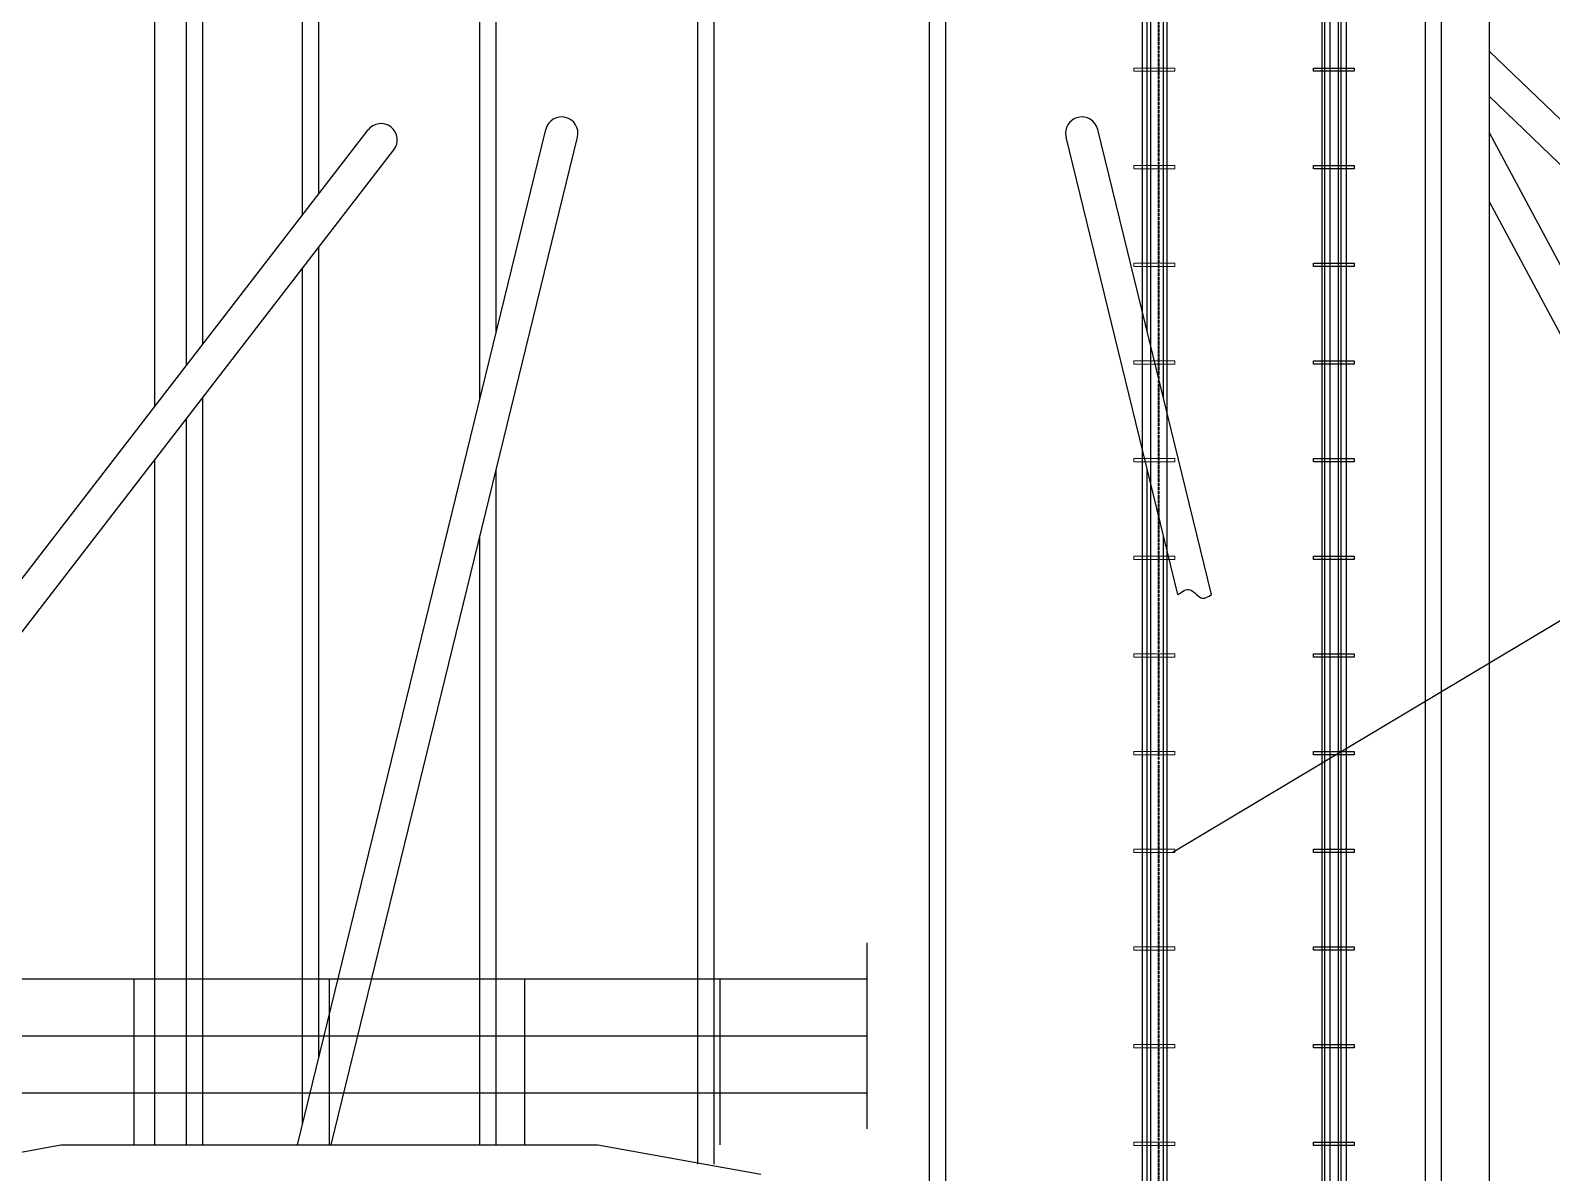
# Model space of a CAD drawing. Header units: millimetres. Extents: x -139278 to 641613, y -260926 to 217780.
# Drawn here: x 129153 to 138500, y 17022 to 24039 of the extents above; entities that cross this region are included whole.
import ezdxf

# ---------------------------------------------------------------- set-up
doc = ezdxf.new("R2010")
doc.units = ezdxf.units.MM
doc.linetypes.add('ACAD_ISO09W100', pattern=[45, 24, -3, 6, -3, 6, -3])
doc.linetypes.add('ACAD_ISO13W100', pattern=[36, 12, -3, 12, -3, 0, -3, 0, -3])
for name, color, linetype, lineweight in [('00_Legende', 7, 'Continuous', 18), ('10_30_Sektorantenne_MHA', 21, 'Continuous', 25), ('10_31_Blitzschutz_Erdung', 30, 'ACAD_ISO09W100', 35), ('10_31_Kabel_Feeder', 21, 'ACAD_ISO13W100', 35), ('70_T-Mobile', 220, 'Continuous', 25)]:
    doc.layers.add(name, color=color, linetype=linetype, lineweight=lineweight)

msp = doc.modelspace()

# ---------------------------------------------------------------- linework, layer by layer
for p, q in [((134677.529, 6737.13), (134677.529, 29212.264)), ((134777.529, 9633.156), (134777.529, 29212.264)), ((136015.571, 22185.388), (136015.571, 29212.264)), ((136115.571, 21776.429), (136115.571, 29212.264)), ((130112.832, 21982.561), (130112.832, 28308.807)), ((131915.571, 21776.429), (131915.571, 28242.264)), ((132015.571, 22185.388), (132015.571, 28242.264)), ((133253.614, 17072.917), (133253.614, 28242.264)), ((133353.614, 17072.917), (133353.614, 28242.264)), ((129915.571, 28214.875), (129915.571, 21726.812)), ((138115.571, 28214.875), (138115.571, 7912.264)), ((130212.832, 22112.211), (130212.832, 27192.264)), ((130824.789, 22905.615), (130824.789, 27192.264)), ((130924.789, 23035.265), (130924.789, 27192.264)), ((137106.354, 7912.264), (137106.354, 27192.264)), ((137206.354, 7912.264), (137206.354, 27192.264)), ((137724.342, 7912.264), (137724.342, 27107.264)), ((137824.342, 7912.264), (137824.342, 27192.264)), ((138115.571, 23912.264), (149853.593, 12639.115)), ((138115.571, 23634.966), (149607.128, 12598.521)), ((126294.636, 17032.264), (131227.786, 23428.101)), ((130794.636, 17192.264), (132320.322, 23431.692)), ((131000.529, 17192.264), (132514.598, 23384.187)), ((136203.739, 20573.844), (135516.545, 23384.187)), ((136409.631, 20573.844), (135710.821, 23431.692)), ((138115.571, 23412.264), (141536.507, 17032.264)), ((126547.216, 17032.264), (131386.152, 23305.952)), ((138115.571, 22989.03), (141309.57, 17032.264)), ((130924.789, 17724.536), (130924.789, 22707.795)), ((130824.789, 17315.577), (130824.789, 22578.145)), ((130212.832, 17192.264), (130212.832, 21784.741)), ((130112.832, 17192.264), (130112.832, 21655.091)), ((129915.571, 21399.342), (129915.571, 17192.264)), ((132015.571, 17192.264), (132015.571, 21343.372)), ((136015.571, 8548.216), (136015.571, 21343.372)), ((131915.571, 17192.264), (131915.571, 20934.413)), ((136115.571, 8548.216), (136115.571, 20934.413)), ((128470.571, 18212.264), (134294.185, 18212.264)), ((129790.571, 17192.264), (129790.571, 18212.264)), ((130990.571, 17192.264), (130990.571, 18212.264)), ((132190.571, 17192.264), (132190.571, 18212.264)), ((133390.571, 17192.264), (133390.571, 18212.264)), ((128470.571, 17862.264), (134294.185, 17862.264)), ((128470.571, 17512.264), (134294.185, 17512.264)), ((128340.571, 17012.264), (129340.571, 17192.264)), ((129340.571, 17192.264), (132640.571, 17192.264)), ((132640.571, 17192.264), (133640.571, 17012.264))]:
    msp.add_line(p, q)
at = {"ltscale": 4}
for p, q in [((136037.194, 7566.914), (136037.194, 26769.292)), ((135987.21, 7564.908), (135987.194, 26719.292)), ((136137.194, 7984.556), (136137.194, 26719.292))]:
    msp.add_line(p, q, dxfattribs=at)
at = {"ltscale": 5}
msp.add_line((134294.185, 17291.163), (134294.185, 18433.667), dxfattribs=at)
for centre, start, end in [((131306.969, 23367.027), 52.3567663, 142.3567663), ((132417.46, 23407.939), 76.2594667, 166.2594667), ((132417.46, 23407.939), 346.2594667, 76.2594667), ((135613.683, 23407.939), 103.7405333, 193.7405333), ((135613.683, 23407.939), 13.7405333, 103.7405333), ((131306.969, 23367.027), 322.3567663, 52.3567663)]:
    msp.add_arc(centre, 100, start, end)
msp.add_spline([(136203.739, 20573.844), (136278.302, 20603.358), (136355.139, 20550.573), (136409.631, 20573.844)], degree=3)
at = {"layer": '00_Legende', "color": 5}
for points in [[(135933.888, 23788.568), (135933.888, 23808.568), (136183.888, 23808.568), (136183.888, 23788.568)], [(135933.888, 23188.568), (135933.888, 23208.568), (136183.888, 23208.568), (136183.888, 23188.568)], [(135933.888, 22588.568), (135933.888, 22608.568), (136183.888, 22608.568), (136183.888, 22588.568)], [(135933.888, 21988.568), (135933.888, 22008.568), (136183.888, 22008.568), (136183.888, 21988.568)], [(135933.888, 21388.568), (135933.888, 21408.568), (136183.888, 21408.568), (136183.888, 21388.568)], [(135933.888, 20788.568), (135933.888, 20808.568), (136183.888, 20808.568), (136183.888, 20788.568)], [(135933.888, 20188.568), (135933.888, 20208.568), (136183.888, 20208.568), (136183.888, 20188.568)], [(135933.888, 19588.568), (135933.888, 19608.568), (136183.888, 19608.568), (136183.888, 19588.568)], [(135933.888, 18988.568), (135933.888, 19008.568), (136183.888, 19008.568), (136183.888, 18988.568)], [(135933.888, 18388.568), (135933.888, 18408.568), (136183.888, 18408.568), (136183.888, 18388.568)], [(135933.888, 17788.568), (135933.888, 17808.568), (136183.888, 17808.568), (136183.888, 17788.568)], [(135933.888, 17188.568), (135933.888, 17208.568), (136183.888, 17208.568), (136183.888, 17188.568)]]:
    msp.add_lwpolyline(points, close=True, dxfattribs=at)
at = {"layer": '10_30_Sektorantenne_MHA'}
msp.add_line((136169.074, 18988.093), (142338.658, 22677.386), dxfattribs=at)
at = {"layer": '10_31_Blitzschutz_Erdung'}
for centre, start, end in [((100419.472, 38124.026), 323.6147032, 352.1183807), ((167611.671, 38124.026), 187.8816193, 216.3852968)]:
    msp.add_arc(centre, 30000, start, end, dxfattribs=at)
at = {"layer": '10_31_Kabel_Feeder', "color": 5, "ltscale": 0.1}
msp.add_line((136087.194, 7984.556), (136087.194, 26769.292), dxfattribs=at)
at = {"layer": '70_T-Mobile', "ltscale": 4}
for p, q in [((137089.938, 7612.561), (137089.739, 27293.102)), ((137139.938, 7612.561), (137139.739, 27343.102)), ((137189.938, 7612.561), (137189.739, 27343.102)), ((137239.938, 7612.561), (137239.739, 27293.102))]:
    msp.add_line(p, q, dxfattribs=at)
at = {"layer": '70_T-Mobile'}
for points in [[(137036.631, 23788.568), (137036.631, 23808.568), (137286.631, 23808.568), (137286.631, 23788.568)], [(137036.631, 23188.568), (137036.631, 23208.568), (137286.631, 23208.568), (137286.631, 23188.568)], [(137036.631, 22588.568), (137036.631, 22608.568), (137286.631, 22608.568), (137286.631, 22588.568)], [(137036.631, 21988.568), (137036.631, 22008.568), (137286.631, 22008.568), (137286.631, 21988.568)], [(137036.631, 21388.568), (137036.631, 21408.568), (137286.631, 21408.568), (137286.631, 21388.568)], [(137036.631, 20788.568), (137036.631, 20808.568), (137286.631, 20808.568), (137286.631, 20788.568)], [(137036.631, 20188.568), (137036.631, 20208.568), (137286.631, 20208.568), (137286.631, 20188.568)], [(137036.631, 19588.568), (137036.631, 19608.568), (137286.631, 19608.568), (137286.631, 19588.568)], [(137036.631, 18988.568), (137036.631, 19008.568), (137286.631, 19008.568), (137286.631, 18988.568)], [(137036.631, 18388.568), (137036.631, 18408.568), (137286.631, 18408.568), (137286.631, 18388.568)], [(137036.631, 17788.568), (137036.631, 17808.568), (137286.631, 17808.568), (137286.631, 17788.568)], [(137036.631, 17188.568), (137036.631, 17208.568), (137286.631, 17208.568), (137286.631, 17188.568)]]:
    msp.add_lwpolyline(points, close=True, dxfattribs=at)

doc.saveas('drawing.dxf')
